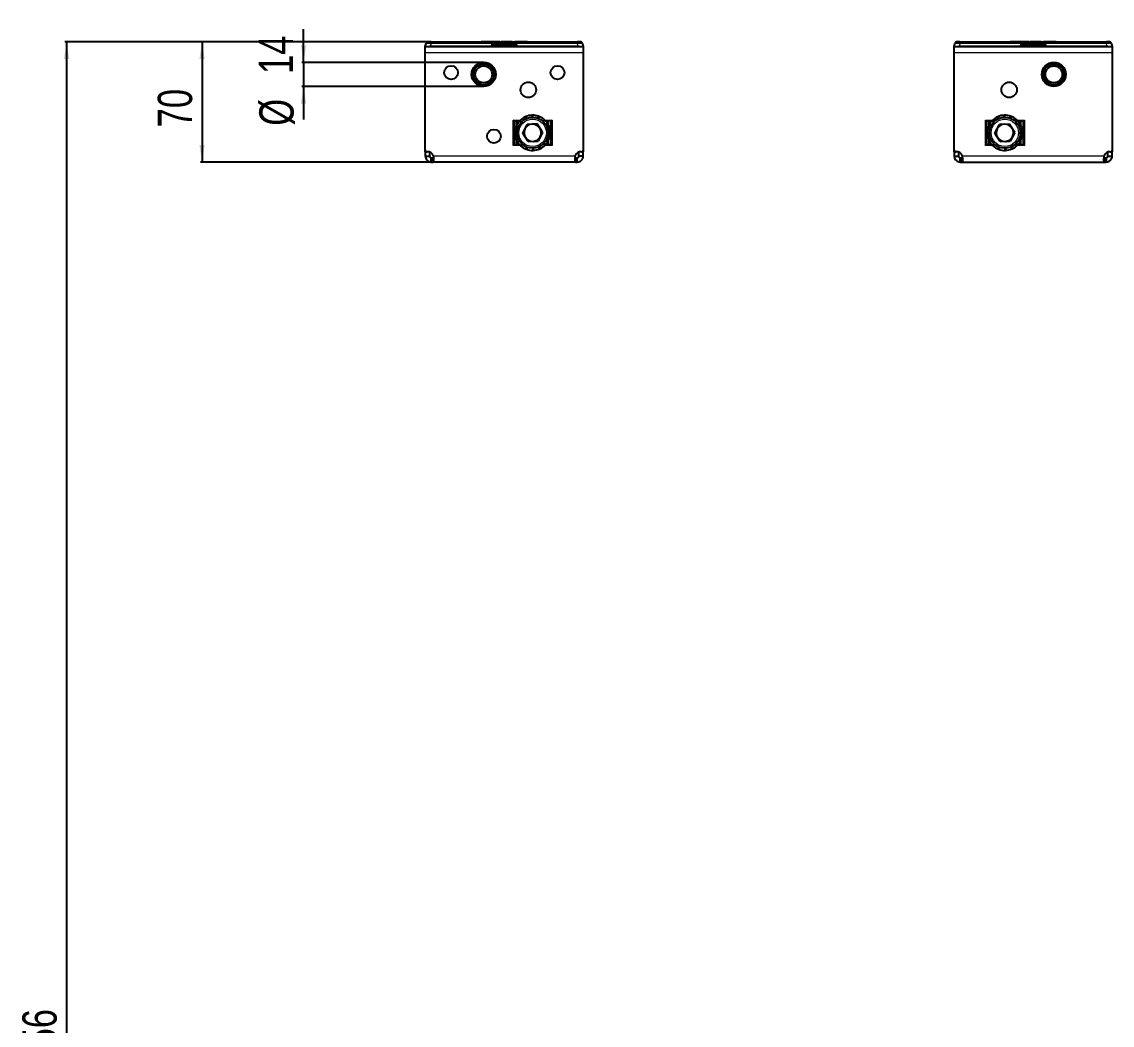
# Model space of a CAD drawing. Header units: millimetres. Extents: x 535 to 4200, y -1571 to 658.
# Drawn here: x 535 to 1170, y -987 to -403 of the extents above; entities that cross this region are included whole.
import ezdxf

# ---------------------------------------------------------------- set-up
doc = ezdxf.new("R2010")
doc.units = ezdxf.units.MM
doc.layers.add('FORMAT', color=7, linetype='Continuous')
doc.styles.add('SLDTEXTSTYLE0', font='TXT', dxfattribs={"width": 0.75})
doc.dimstyles.new('SLDDIMSTYLE0', dxfattribs={"dimtxt": 20, "dimasz": 10, "dimexe": 0, "dimexo": 0.0625, "dimgap": 5, "dimtad": 2, "dimdec": 1, "dimrnd": 1e-09, "dimzin": 12, "dimdsep": 46, "dimtxsty": 'SLDTEXTSTYLE0', "dimsah": 1, "dimcen": 0.09, "dimadec": 0, "dimazin": 3, "dimtfac": 1, "dimtofl": 0, "dimtmove": 0, "dimatfit": 3, "dimfxl": 0, "dimfrac": 2, "dimtolj": 1, "dimtzin": 12, "dimarcsym": 0})
doc.dimstyles.new('SLDDIMSTYLE1', dxfattribs={"dimtxt": 20, "dimasz": 10, "dimexe": 0, "dimexo": 0.0625, "dimgap": 5, "dimtad": 2, "dimdec": 1, "dimrnd": 1e-09, "dimzin": 12, "dimdsep": 46, "dimtxsty": 'SLDTEXTSTYLE0', "dimsah": 1, "dimcen": 0.09, "dimadec": 0, "dimazin": 3, "dimtfac": 1, "dimtmove": 0, "dimatfit": 0, "dimfxl": 0, "dimfrac": 2, "dimtolj": 1, "dimtzin": 12, "dimarcsym": 0})

# ---------------------------------------------------------------- blocks, each defined once
blk = doc.blocks.new('_D_6')
at = {"layer": 'FORMAT'}
for p, q in [((772.3, -414.72), (639.41, -414.72)), ((640.41, -414.72), (640.41, -484.72)), ((774.99, -484.72), (639.41, -484.72))]:
    blk.add_line(p, q, dxfattribs=at)
for points in [[(640.41, -414.72), (638.87, -424.72), (641.94, -424.72)], [(640.41, -484.72), (641.94, -474.72), (638.87, -474.72)]]:
    blk.add_solid(points, dxfattribs=at)
at = {"layer": 'FORMAT', "insert": (614.62, -464.5), "char_height": 20, "attachment_point": 1, "rotation": 90, "style": 'SLDTEXTSTYLE0'}
blk.add_mtext('70', dxfattribs=at)
blk = doc.blocks.new('_D_7')
at = {"layer": 'FORMAT'}
for p, q in [((772.3, -414.72), (560.52, -414.72)), ((561.52, -414.72), (561.52, -1570.72)), ((772.3, -1570.72), (560.52, -1570.72))]:
    blk.add_line(p, q, dxfattribs=at)
for points in [[(561.52, -414.72), (559.98, -424.72), (563.06, -424.72)], [(561.52, -1570.72), (563.06, -1560.72), (559.98, -1560.72)]]:
    blk.add_solid(points, dxfattribs=at)
at = {"layer": 'FORMAT', "insert": (535.74, -1022.28), "char_height": 20, "attachment_point": 1, "rotation": 90, "style": 'SLDTEXTSTYLE0'}
blk.add_mtext('1156', dxfattribs=at)
blk = doc.blocks.new('_D_8')
at = {"layer": 'FORMAT'}
for p, q in [((699.53, -426.72), (699.53, -407.49)), ((804.4, -426.72), (698.53, -426.72)), ((699.53, -426.72), (699.53, -440.72)), ((804.4, -440.72), (698.53, -440.72)), ((699.53, -440.72), (699.53, -459.95))]:
    blk.add_line(p, q, dxfattribs=at)
for points in [[(699.53, -426.72), (701.07, -416.72), (697.99, -416.72)], [(699.53, -440.72), (697.99, -450.72), (701.07, -450.72)]]:
    blk.add_solid(points, dxfattribs=at)
at = {"layer": 'FORMAT', "char_height": 20, "attachment_point": 1, "rotation": 90, "style": 'SLDTEXTSTYLE0'}
for s, insert in [('14', (673.44, -433.42)), ('%%c', (673.75, -463.58))]:
    blk.add_mtext(s, dxfattribs=dict(at, insert=insert))

msp = doc.modelspace()

# ---------------------------------------------------------------- linework, layer by layer
at = {"color": 7, "linetype": 'Continuous', "lineweight": 25}
for p, q in [((770.41, -417.52), (770.86, -415.83)), ((770.41, -417.72), (770.41, -417.52)), ((770.41, -421.22), (770.41, -417.72)), ((862.41, -417.72), (770.41, -417.72)), ((773.76, -414.72), (772.31, -414.72)), ((808.91, -417.52), (773.31, -417.52)), ((773.76, -414.72), (859.06, -414.72)), ((802.98, -414.52), (802.98, -414.72)), ((808.64, -414.52), (808.7, -414.52)), ((808.7, -414.52), (808.7, -414.72)), ((808.7, -414.52), (809.83, -414.52)), ((808.91, -417.02), (808.91, -417.52)), ((808.91, -417.72), (808.91, -417.52)), ((823.41, -416.52), (809.41, -416.52)), ((809.83, -414.52), (809.83, -414.72)), ((809.83, -414.52), (812.5, -414.52)), ((812.5, -414.52), (812.5, -414.72)), ((812.5, -414.52), (813.99, -414.52)), ((813.99, -414.52), (813.99, -414.72)), ((814.8, -414.5), (814.8, -414.72)), ((818.27, -414.52), (821.09, -414.52)), ((821.09, -414.52), (821.09, -414.72)), ((822.24, -414.52), (822.24, -414.72)), ((822.49, -414.52), (822.49, -414.72)), ((823.73, -414.52), (823.73, -414.72)), ((823.91, -417.52), (823.91, -417.02)), ((859.51, -417.52), (823.91, -417.52)), ((823.91, -417.72), (823.91, -417.52)), ((824.16, -414.52), (829.41, -414.52)), ((829.84, -414.52), (829.84, -414.72)), ((860.51, -414.72), (859.06, -414.72)), ((861.96, -415.83), (862.41, -417.52)), ((862.41, -417.52), (862.41, -417.72)), ((862.41, -417.72), (862.41, -421.22)), ((1078.41, -417.52), (1078.86, -415.83)), ((1078.41, -417.72), (1078.41, -417.52)), ((1170.41, -417.72), (1078.41, -417.72)), ((1078.41, -421.22), (1078.41, -417.72)), ((1081.76, -414.72), (1080.31, -414.72)), ((1116.91, -417.52), (1081.31, -417.52)), ((1081.76, -414.72), (1167.06, -414.72)), ((1110.98, -414.52), (1110.98, -414.72)), ((1116.64, -414.52), (1116.7, -414.52)), ((1116.7, -414.52), (1116.7, -414.72)), ((1116.7, -414.52), (1117.83, -414.52)), ((1116.91, -417.02), (1116.91, -417.52)), ((1116.91, -417.72), (1116.91, -417.52)), ((1131.41, -416.52), (1117.41, -416.52)), ((1117.83, -414.52), (1117.83, -414.72)), ((1117.83, -414.52), (1120.5, -414.52)), ((1120.5, -414.52), (1120.5, -414.72)), ((1120.5, -414.52), (1121.99, -414.52)), ((1121.99, -414.52), (1121.99, -414.72)), ((1122.8, -414.5), (1122.8, -414.72)), ((1126.27, -414.52), (1129.09, -414.52)), ((1129.09, -414.52), (1129.09, -414.72)), ((1130.24, -414.52), (1130.24, -414.72)), ((1130.49, -414.52), (1130.49, -414.72)), ((1131.73, -414.52), (1131.73, -414.72)), ((1131.91, -417.52), (1131.91, -417.02)), ((1167.51, -417.52), (1131.91, -417.52)), ((1131.91, -417.72), (1131.91, -417.52)), ((1132.16, -414.52), (1137.41, -414.52)), ((1137.84, -414.52), (1137.84, -414.72)), ((1168.51, -414.72), (1167.06, -414.72)), ((1169.96, -415.83), (1170.41, -417.52)), ((1170.41, -417.52), (1170.41, -417.72)), ((1170.41, -417.72), (1170.41, -421.22)), ((770.41, -477.82), (770.41, -421.22)), ((862.41, -421.22), (862.41, -477.82)), ((1078.41, -477.82), (1078.41, -421.22)), ((1170.41, -421.22), (1170.41, -477.82)), ((821.91, -460.72), (821.56, -460.37)), ((821.91, -460.72), (821.91, -474.72)), ((825.43, -460.72), (821.91, -460.72)), ((822.26, -461.07), (821.91, -460.72)), ((823.66, -463.31), (823.66, -461.42)), ((824.83, -461.42), (823.66, -461.42)), ((826.31, -461.6), (825.39, -460.76)), ((825.57, -460.57), (826.4, -461.51)), ((825.91, -460.97), (825.91, -461.24)), ((827.15, -468), (829.79, -462.87)), ((829.15, -459.54), (828.63, -458.41)), ((828.86, -458.31), (829.27, -459.49)), ((835.55, -462.59), (829.79, -462.87)), ((832.57, -458.73), (832.52, -457.48)), ((832.77, -457.47), (832.7, -458.72)), ((838.68, -467.44), (835.55, -462.59)), ((836.04, -459.28), (836.47, -458.11)), ((836.7, -458.2), (836.15, -459.33)), ((839.03, -461.12), (839.88, -460.2)), ((840.06, -460.37), (839.12, -461.21)), ((843.91, -460.72), (840.4, -460.72)), ((842.16, -461.42), (841, -461.42)), ((841.09, -463.96), (842.23, -463.44)), ((842.16, -463.31), (842.16, -461.42)), ((844.26, -460.37), (843.91, -460.72)), ((843.91, -460.72), (843.91, -474.72)), ((1096.56, -460.37), (1096.91, -460.72)), ((1096.91, -474.72), (1096.91, -460.72)), ((1096.91, -460.72), (1100.43, -460.72)), ((1096.91, -460.72), (1097.26, -461.07)), ((1098.66, -463.31), (1098.66, -461.42)), ((1099.83, -461.42), (1098.66, -461.42)), ((1101.31, -461.61), (1100.39, -460.76)), ((1100.56, -460.58), (1101.39, -461.52)), ((1100.91, -460.97), (1100.91, -461.24)), ((1102.14, -467.97), (1104.82, -462.85)), ((1104.15, -459.55), (1103.63, -458.41)), ((1103.86, -458.31), (1104.26, -459.49)), ((1110.58, -462.6), (1104.82, -462.85)), ((1107.57, -458.73), (1107.52, -457.48)), ((1107.77, -457.47), (1107.69, -458.72)), ((1113.68, -467.48), (1110.58, -462.6)), ((1111.03, -459.28), (1111.47, -458.11)), ((1111.7, -458.2), (1111.15, -459.32)), ((1114.03, -461.12), (1114.88, -460.2)), ((1115.06, -460.37), (1114.12, -461.2)), ((1118.91, -460.72), (1115.4, -460.72)), ((1117.16, -461.42), (1116, -461.42)), ((1116.09, -463.96), (1117.22, -463.44)), ((1117.16, -463.31), (1117.16, -461.42)), ((1118.56, -461.07), (1118.91, -460.72)), ((1118.91, -460.72), (1119.26, -460.37)), ((1118.91, -474.72), (1118.91, -460.72)), ((822.66, -467.86), (823.92, -467.94)), ((823.92, -468.06), (822.67, -468.11)), ((824.47, -464.6), (823.3, -464.16)), ((823.39, -463.93), (824.52, -464.48)), ((830.27, -472.86), (827.15, -468)), ((838.68, -467.44), (836.04, -472.58)), ((842.33, -463.67), (841.14, -464.08)), ((841.91, -467.38), (843.16, -467.33)), ((843.16, -467.58), (841.91, -467.5)), ((1097.66, -467.87), (1098.92, -467.94)), ((1098.92, -468.07), (1097.67, -468.12)), ((1099.47, -464.6), (1098.3, -464.17)), ((1098.39, -463.93), (1099.52, -464.48)), ((1105.24, -472.84), (1102.14, -467.97)), ((1113.68, -467.48), (1111.01, -472.59)), ((1117.33, -463.66), (1116.14, -464.07)), ((1116.91, -467.37), (1118.15, -467.33)), ((1118.16, -467.58), (1116.91, -467.5)), ((821.91, -474.72), (821.56, -475.07)), ((822.26, -474.37), (821.91, -474.72)), ((821.91, -474.72), (825.43, -474.72)), ((823.5, -471.77), (824.68, -471.37)), ((824.73, -471.48), (823.6, -472)), ((823.66, -474.02), (823.66, -472.14)), ((823.66, -474.02), (824.83, -474.02)), ((825.76, -475.07), (826.7, -474.24)), ((826.8, -474.32), (825.95, -475.24)), ((829.12, -477.24), (829.67, -476.12)), ((829.79, -476.16), (829.35, -477.33)), ((830.27, -472.86), (836.04, -472.58)), ((836.96, -477.14), (836.56, -475.95)), ((836.67, -475.9), (837.19, -477.04)), ((840.26, -474.87), (839.43, -473.93)), ((839.51, -473.84), (840.43, -474.69)), ((839.91, -474.47), (839.91, -474.21)), ((843.91, -474.72), (840.4, -474.72)), ((841, -474.02), (842.16, -474.02)), ((842.44, -471.51), (841.31, -470.96)), ((841.35, -470.85), (842.52, -471.28)), ((842.16, -474.02), (842.16, -472.14)), ((843.91, -474.72), (843.56, -474.37)), ((844.26, -475.07), (843.91, -474.72)), ((1096.56, -475.07), (1096.91, -474.72)), ((1096.91, -474.72), (1097.26, -474.37)), ((1100.43, -474.72), (1096.91, -474.72)), ((1098.5, -471.78), (1099.68, -471.37)), ((1099.74, -471.48), (1098.6, -472.01)), ((1098.66, -474.02), (1098.66, -472.14)), ((1098.66, -474.02), (1099.83, -474.02)), ((1100.77, -475.07), (1101.71, -474.24)), ((1101.8, -474.33), (1100.95, -475.24)), ((1104.13, -477.25), (1104.67, -476.12)), ((1104.79, -476.16), (1104.36, -477.34)), ((1105.24, -472.84), (1111.01, -472.59)), ((1111.97, -477.13), (1111.56, -475.95)), ((1111.67, -475.9), (1112.2, -477.03)), ((1115.26, -474.87), (1114.43, -473.93)), ((1114.52, -473.84), (1115.43, -474.68)), ((1114.91, -474.47), (1114.91, -474.2)), ((1115.4, -474.72), (1118.91, -474.72)), ((1116, -474.02), (1117.16, -474.02)), ((1117.44, -471.51), (1116.31, -470.96)), ((1116.35, -470.84), (1117.53, -471.28)), ((1117.16, -474.02), (1117.16, -472.14)), ((1118.56, -474.37), (1118.91, -474.72)), ((1118.91, -474.72), (1119.26, -475.07)), ((770.41, -478.72), (770.41, -477.82)), ((770.41, -478.72), (770.41, -481.22)), ((770.41, -481.22), (772.91, -481.22)), ((772.91, -478.94), (772.91, -481.22)), ((773.91, -484.72), (773.91, -482.22)), ((773.91, -482.22), (775, -482.22)), ((775, -484.72), (775, -482.22)), ((833.05, -477.97), (833.13, -476.72)), ((833.26, -476.72), (833.3, -477.96)), ((857.83, -484.72), (857.83, -482.22)), ((857.83, -482.22), (858.91, -482.22)), ((858.91, -484.72), (858.91, -482.22)), ((859.91, -481.22), (859.91, -478.94)), ((862.41, -481.22), (859.91, -481.22)), ((862.41, -477.82), (862.41, -478.72)), ((862.41, -481.22), (862.41, -478.72)), ((1078.41, -478.72), (1078.41, -477.82)), ((1078.41, -478.72), (1078.41, -481.22)), ((1078.41, -481.22), (1080.91, -481.22)), ((1080.91, -478.94), (1080.91, -481.22)), ((1081.91, -484.72), (1081.91, -482.22)), ((1081.91, -482.22), (1083, -482.22)), ((1083, -484.72), (1083, -482.22)), ((1108.06, -477.97), (1108.13, -476.72)), ((1108.26, -476.71), (1108.31, -477.96)), ((1165.83, -482.22), (1165.83, -484.72)), ((1165.83, -482.22), (1166.91, -482.22)), ((1166.91, -482.22), (1166.91, -484.72)), ((1167.91, -481.22), (1167.91, -478.94)), ((1167.91, -481.22), (1170.41, -481.22)), ((1170.41, -477.82), (1170.41, -478.72)), ((1170.41, -481.22), (1170.41, -478.72)), ((773.91, -484.72), (775, -484.72)), ((857.83, -484.72), (775, -484.72)), ((857.83, -484.72), (858.91, -484.72)), ((1081.91, -484.72), (1083, -484.72)), ((1083, -484.72), (1165.83, -484.72)), ((1165.83, -484.72), (1166.91, -484.72))]:
    msp.add_line(p, q, dxfattribs=at)
at = {"color": 8, "linetype": 'Continuous', "lineweight": 18}
for p, q in [((773.76, -415.83), (773.31, -417.52)), ((773.76, -414.72), (773.76, -415.83)), ((859.06, -415.83), (773.76, -415.83)), ((805.1, -414.52), (805.1, -414.72)), ((809.41, -417.02), (808.91, -417.02)), ((809.41, -417.02), (809.41, -416.52)), ((809.41, -417.02), (809.41, -417.72)), ((823.41, -417.02), (809.41, -417.02)), ((815.9, -414.52), (815.9, -414.72)), ((818.27, -414.52), (818.27, -414.72)), ((823.41, -417.02), (823.41, -416.52)), ((823.41, -417.72), (823.41, -417.02)), ((823.41, -417.02), (823.91, -417.02)), ((824.16, -414.52), (824.16, -414.72)), ((829.41, -414.52), (829.41, -414.72)), ((859.06, -415.83), (859.06, -414.72)), ((859.51, -417.52), (859.06, -415.83)), ((1081.76, -415.83), (1081.31, -417.52)), ((1081.76, -414.72), (1081.76, -415.83)), ((1167.06, -415.83), (1081.76, -415.83)), ((1113.1, -414.52), (1113.1, -414.72)), ((1117.41, -417.02), (1116.91, -417.02)), ((1117.41, -417.02), (1117.41, -416.52)), ((1117.41, -417.02), (1117.41, -417.72)), ((1131.41, -417.02), (1117.41, -417.02)), ((1123.9, -414.52), (1123.9, -414.72)), ((1126.27, -414.52), (1126.27, -414.72)), ((1131.41, -417.02), (1131.41, -416.52)), ((1131.41, -417.02), (1131.91, -417.02)), ((1131.41, -417.72), (1131.41, -417.02)), ((1132.16, -414.52), (1132.16, -414.72)), ((1137.41, -414.52), (1137.41, -414.72)), ((1167.06, -415.83), (1167.06, -414.72)), ((1167.51, -417.52), (1167.06, -415.83)), ((862.41, -421.22), (770.41, -421.22)), ((1170.41, -421.22), (1078.41, -421.22)), ((821.56, -475.07), (821.56, -460.37)), ((821.56, -460.37), (825.77, -460.37)), ((825.11, -461.07), (822.26, -461.07)), ((822.26, -461.07), (822.26, -474.37)), ((839.72, -460.37), (844.26, -460.37)), ((843.56, -474.37), (843.56, -460.72)), ((844.26, -460.37), (844.26, -475.07)), ((1096.56, -475.07), (1096.56, -460.37)), ((1096.56, -460.37), (1100.77, -460.37)), ((1100.11, -461.07), (1097.26, -461.07)), ((1097.26, -461.07), (1097.26, -474.37)), ((1114.72, -460.37), (1115.06, -460.37)), ((1115.06, -460.37), (1119.26, -460.37)), ((1118.56, -461.07), (1115.71, -461.07)), ((1118.56, -474.37), (1118.56, -461.07)), ((1119.26, -460.37), (1119.26, -475.07)), ((826.1, -475.07), (821.56, -475.07)), ((822.26, -474.37), (825.11, -474.37)), ((844.26, -475.07), (840.06, -475.07)), ((840.71, -474.37), (843.56, -474.37)), ((1100.77, -475.07), (1096.56, -475.07)), ((1097.26, -474.37), (1100.11, -474.37)), ((1101.11, -475.07), (1100.77, -475.07)), ((1119.26, -475.07), (1115.06, -475.07)), ((1115.71, -474.37), (1118.56, -474.37)), ((770.97, -478.72), (770.41, -478.72)), ((857.58, -481.22), (775.24, -481.22)), ((862.41, -478.72), (861.85, -478.72)), ((1078.97, -478.72), (1078.41, -478.72)), ((1165.58, -481.22), (1083.24, -481.22)), ((1170.41, -478.72), (1169.85, -478.72))]:
    msp.add_line(p, q, dxfattribs=at)
at = {"color": 7, "linetype": 'Continuous', "lineweight": 25}
for centre, radius in [((785.41, -432.72), 4), ((804.41, -433.72), 7), ((804.41, -433.72), 6.5), ((804.41, -433.72), 6), ((804.41, -433.72), 4.92), ((847.41, -432.72), 4), ((1136.41, -433.72), 7), ((1136.41, -433.72), 6.5), ((1136.41, -433.72), 6), ((1136.41, -433.72), 4.92), ((830.41, -442.72), 4.5), ((1110.41, -442.72), 4.5), ((832.91, -467.72), 9), ((1107.91, -467.72), 9), ((810.41, -469.72), 4)]:
    msp.add_circle(centre, radius, dxfattribs=at)
at = {"color": 8, "linetype": 'Continuous', "lineweight": 18}
for centre, radius in [((804.41, -433.72), 6.25), ((1136.41, -433.72), 6.25), ((832.91, -467.72), 8), ((1107.91, -467.72), 8)]:
    msp.add_circle(centre, radius, dxfattribs=at)
at = {"color": 7, "linetype": 'Continuous', "lineweight": 25}
for centre, radius, start, end in [((772.31, -416.22), 1.5, 90, 165), ((809.41, -417.02), 0.5, 90, 180), ((823.41, -417.02), 0.5, 0, 90), ((860.51, -416.22), 1.5, 15, 90), ((1080.31, -416.22), 1.5, 90, 165), ((1117.41, -417.02), 0.5, 90, 180), ((1131.41, -417.02), 0.5, 0, 90), ((1168.51, -416.22), 1.5, 15, 90), ((832.91, -467.72), 10.25, 137.18282, 158.28692), ((832.91, -467.72), 10.25, 114.68282, 135.78692), ((832.91, -467.72), 5, 92.78777, 152.78777), ((832.91, -467.72), 10.25, 92.18282, 113.28692), ((832.91, -467.72), 5, 32.78777, 92.78777), ((832.91, -467.72), 10.25, 69.68282, 90.78692), ((832.91, -467.72), 10.25, 47.18282, 68.28692), ((832.91, -467.72), 10.25, 24.68282, 45.78692), ((1107.91, -467.72), 10.25, 137.21037, 158.31447), ((1107.91, -467.72), 10.25, 114.71037, 135.81447), ((1107.91, -467.72), 5, 92.43345, 152.43345), ((1107.91, -467.72), 10.25, 92.21037, 113.31447), ((1107.91, -467.72), 5, 32.43345, 92.43345), ((1107.91, -467.72), 10.25, 69.71037, 90.81447), ((1107.91, -467.72), 10.25, 47.21037, 68.31447), ((1107.91, -467.72), 10.25, 24.71037, 45.81447), ((832.91, -467.72), 10.25, 159.68282, 180.78692), ((832.91, -467.72), 10.25, 182.18282, 203.28692), ((832.91, -467.72), 5, 152.78777, 212.78777), ((832.91, -467.72), 5, 332.78777, 32.78777), ((832.91, -467.72), 10.25, 2.18282, 23.28692), ((832.91, -467.72), 10.25, 339.68282, 0.78692), ((1107.91, -467.72), 10.25, 159.71037, 180.81447), ((1107.91, -467.72), 10.25, 182.21037, 203.31447), ((1107.91, -467.72), 5, 152.43345, 212.43345), ((1107.91, -467.72), 5, 332.43345, 32.43345), ((1107.91, -467.72), 10.25, 2.21037, 23.31447), ((1107.91, -467.72), 10.25, 339.71037, 0.81447), ((832.91, -467.72), 10.25, 204.68282, 225.78692), ((832.91, -467.72), 10.25, 227.18282, 248.28692), ((832.91, -467.72), 5, 212.78777, 272.78777), ((832.91, -467.72), 5, 272.78777, 332.78777), ((832.91, -467.72), 10.25, 294.68282, 315.78692), ((832.91, -467.72), 10.25, 317.18282, 338.28692), ((1107.91, -467.72), 10.25, 204.71037, 225.81447), ((1107.91, -467.72), 10.25, 227.21037, 248.31447), ((1107.91, -467.72), 5, 212.43345, 272.43345), ((1107.91, -467.72), 5, 272.43345, 332.43345), ((1107.91, -467.72), 10.25, 294.71037, 315.81447), ((1107.91, -467.72), 10.25, 317.21037, 338.31447), ((771.41, -477.82), 1, 180, 276.37937), ((771.91, -482.29), 3.5, 17.82529, 96.37937), ((832.91, -467.72), 10.25, 249.68282, 270.78692), ((832.91, -467.72), 10.25, 272.18282, 293.28692), ((860.91, -482.29), 3.5, 83.62063, 162.17471), ((861.41, -477.82), 1, 263.62063, 0), ((1079.41, -477.82), 1, 180, 276.37937), ((1079.91, -482.29), 3.5, 17.82529, 96.37937), ((1107.91, -467.72), 10.25, 249.71037, 270.81447), ((1107.91, -467.72), 10.25, 272.21037, 293.31447), ((1168.91, -482.29), 3.5, 83.62063, 162.17471), ((1169.41, -477.82), 1, 263.62063, 0)]:
    msp.add_arc(centre, radius, start, end, dxfattribs=at)
at = {"color": 8, "linetype": 'Continuous', "lineweight": 18}
for centre, major_axis, start_param, end_param in [((773.87, -416.22), (3, -0.38), 1.621093, 3.124852), ((858.96, -416.22), (3, 0.38), 0.016741, 1.520499), ((1081.87, -416.22), (3, -0.38), 1.621093, 3.124852), ((1166.96, -416.22), (3, 0.38), 0.016741, 1.520499)]:
    msp.add_ellipse(centre, major_axis=major_axis, ratio=0.123038, start_param=start_param, end_param=end_param, dxfattribs=at)
at = {"color": 7, "linetype": 'Continuous', "lineweight": 25}
for centre, major_axis, start_param, end_param in [((770.41, -429.11), (3.1, 11.57), 0.067037, 0.253072), ((862.41, -429.11), (-3.1, 11.57), 6.030113, 6.216148), ((1078.41, -429.11), (3.1, 11.57), 0.067037, 0.253072), ((1170.41, -429.11), (-3.1, 11.57), 6.030113, 6.216148)]:
    msp.add_ellipse(centre, major_axis=major_axis, ratio=0.250563, start_param=start_param, end_param=end_param, dxfattribs=at)
for points, knots in [([(802.98, -414.52), (803.35, -414.52), (804.04, -414.52), (804.76, -414.52), (805.1, -414.52)], [0, 0, 0, 0, 0.5368, 1, 1, 1, 1]), ([(805.1, -414.52), (805.6, -414.52), (806.53, -414.52), (807.72, -414.52), (808.45, -414.52), (808.63, -414.52), (808.64, -414.52)], [0, 0, 0, 0, 0.381983, 0.713352, 0.984017, 1, 1, 1, 1]), ([(814.82, -414.52), (814.81, -414.52), (814.78, -414.52), (814.94, -414.52), (815.31, -414.52), (815.69, -414.52), (815.9, -414.52)], [0, 0, 0, 0, 0.061615, 0.333035, 0.637399, 1, 1, 1, 1]), ([(815.9, -414.52), (816.06, -414.52), (816.42, -414.52), (817.22, -414.52), (817.85, -414.52), (818.27, -414.52)], [0, 0, 0, 0, 0.216742, 0.489643, 1, 1, 1, 1]), ([(822.49, -414.52), (822.54, -414.52), (822.65, -414.52), (822.95, -414.52), (823.24, -414.52), (823.44, -414.52), (823.51, -414.52)], [0, 0, 0, 0, 0.255277, 0.538303, 0.854078, 1, 1, 1, 1]), ([(822.67, -414.52), (822.78, -414.52), (823.02, -414.52), (823.33, -414.52), (823.5, -414.52), (823.51, -414.52)], [0, 0, 0, 0, 0.466249, 0.997338, 1, 1, 1, 1]), ([(823.73, -414.52), (823.73, -414.52), (823.75, -414.52), (823.87, -414.52), (824.01, -414.52), (824.11, -414.52), (824.16, -414.52)], [0, 0, 0, 0, 0.285248, 0.560563, 0.777151, 1, 1, 1, 1]), ([(829.41, -414.52), (829.47, -414.52), (829.6, -414.52), (829.74, -414.52), (829.82, -414.52), (829.83, -414.52), (829.84, -414.52)], [0, 0, 0, 0, 0.281303, 0.555629, 0.773878, 1, 1, 1, 1]), ([(1110.98, -414.52), (1111.35, -414.52), (1112.04, -414.52), (1112.76, -414.52), (1113.1, -414.52)], [0, 0, 0, 0, 0.5368, 1, 1, 1, 1]), ([(1113.1, -414.52), (1113.6, -414.52), (1114.53, -414.52), (1115.72, -414.52), (1116.45, -414.52), (1116.63, -414.52), (1116.64, -414.52)], [0, 0, 0, 0, 0.381983, 0.713352, 0.984017, 1, 1, 1, 1]), ([(1122.82, -414.52), (1122.81, -414.52), (1122.78, -414.52), (1122.94, -414.52), (1123.31, -414.52), (1123.69, -414.52), (1123.9, -414.52)], [0, 0, 0, 0, 0.061615, 0.333035, 0.637399, 1, 1, 1, 1]), ([(1123.9, -414.52), (1124.06, -414.52), (1124.42, -414.52), (1125.22, -414.52), (1125.85, -414.52), (1126.27, -414.52)], [0, 0, 0, 0, 0.216742, 0.489643, 1, 1, 1, 1]), ([(1130.49, -414.52), (1130.54, -414.52), (1130.65, -414.52), (1130.95, -414.52), (1131.24, -414.52), (1131.44, -414.52), (1131.51, -414.52)], [0, 0, 0, 0, 0.255277, 0.538303, 0.854078, 1, 1, 1, 1]), ([(1130.67, -414.52), (1130.78, -414.52), (1131.02, -414.52), (1131.33, -414.52), (1131.5, -414.52), (1131.51, -414.52)], [0, 0, 0, 0, 0.466249, 0.997338, 1, 1, 1, 1]), ([(1131.73, -414.52), (1131.73, -414.52), (1131.75, -414.52), (1131.87, -414.52), (1132.01, -414.52), (1132.11, -414.52), (1132.16, -414.52)], [0, 0, 0, 0, 0.285248, 0.560563, 0.777151, 1, 1, 1, 1]), ([(1137.41, -414.52), (1137.47, -414.52), (1137.6, -414.52), (1137.74, -414.52), (1137.82, -414.52), (1137.83, -414.52), (1137.84, -414.52)], [0, 0, 0, 0, 0.281303, 0.555629, 0.773878, 1, 1, 1, 1]), ([(825.39, -460.76), (825.42, -460.72), (825.46, -460.68), (825.52, -460.62), (825.55, -460.59), (825.57, -460.57)], [0, 0, 0, 0, 0.499981, 0.749988, 1, 1, 1, 1]), ([(828.63, -458.41), (828.67, -458.39), (828.73, -458.36), (828.8, -458.33), (828.84, -458.31), (828.86, -458.31)], [0, 0, 0, 0, 0.499981, 0.749988, 1, 1, 1, 1]), ([(832.52, -457.48), (832.56, -457.48), (832.63, -457.48), (832.71, -457.47), (832.75, -457.47), (832.77, -457.47)], [0, 0, 0, 0, 0.499981, 0.749988, 1, 1, 1, 1]), ([(836.47, -458.11), (836.51, -458.12), (836.57, -458.15), (836.65, -458.18), (836.69, -458.19), (836.7, -458.2)], [0, 0, 0, 0, 0.499981, 0.749988, 1, 1, 1, 1]), ([(839.88, -460.2), (839.91, -460.23), (839.96, -460.27), (840.02, -460.33), (840.05, -460.36), (840.06, -460.37)], [0, 0, 0, 0, 0.499981, 0.749988, 1, 1, 1, 1]), ([(842.23, -463.44), (842.24, -463.48), (842.27, -463.54), (842.3, -463.61), (842.32, -463.65), (842.33, -463.67)], [0, 0, 0, 0, 0.499981, 0.749988, 1, 1, 1, 1]), ([(1100.39, -460.76), (1100.42, -460.73), (1100.46, -460.68), (1100.52, -460.62), (1100.55, -460.59), (1100.56, -460.58)], [0, 0, 0, 0, 0.499981, 0.749988, 1, 1, 1, 1]), ([(1103.63, -458.41), (1103.67, -458.39), (1103.72, -458.37), (1103.8, -458.33), (1103.84, -458.32), (1103.86, -458.31)], [0, 0, 0, 0, 0.499981, 0.749988, 1, 1, 1, 1]), ([(1107.52, -457.48), (1107.56, -457.48), (1107.62, -457.48), (1107.7, -457.47), (1107.75, -457.47), (1107.77, -457.47)], [0, 0, 0, 0, 0.4999808, 0.7499881, 1, 1, 1, 1]), ([(1111.47, -458.11), (1111.51, -458.12), (1111.56, -458.14), (1111.64, -458.17), (1111.68, -458.19), (1111.7, -458.2)], [0, 0, 0, 0, 0.499981, 0.749988, 1, 1, 1, 1]), ([(1114.88, -460.2), (1114.91, -460.23), (1114.95, -460.27), (1115.01, -460.33), (1115.04, -460.36), (1115.06, -460.37)], [0, 0, 0, 0, 0.499981, 0.749988, 1, 1, 1, 1]), ([(1117.22, -463.44), (1117.24, -463.47), (1117.27, -463.53), (1117.3, -463.61), (1117.32, -463.65), (1117.33, -463.66)], [0, 0, 0, 0, 0.499981, 0.749988, 1, 1, 1, 1]), ([(822.67, -468.11), (822.67, -468.07), (822.67, -468.01), (822.66, -467.92), (822.66, -467.88), (822.66, -467.86)], [0, 0, 0, 0, 0.499981, 0.749988, 1, 1, 1, 1]), ([(823.3, -464.16), (823.31, -464.12), (823.34, -464.07), (823.37, -463.99), (823.38, -463.95), (823.39, -463.93)], [0, 0, 0, 0, 0.499981, 0.749988, 1, 1, 1, 1]), ([(843.16, -467.33), (843.16, -467.37), (843.16, -467.44), (843.16, -467.52), (843.16, -467.56), (843.16, -467.58)], [0, 0, 0, 0, 0.499981, 0.749988, 1, 1, 1, 1]), ([(1097.67, -468.12), (1097.67, -468.08), (1097.67, -468.01), (1097.66, -467.93), (1097.66, -467.89), (1097.66, -467.87)], [0, 0, 0, 0, 0.4999808, 0.7499881, 1, 1, 1, 1]), ([(1098.3, -464.17), (1098.31, -464.13), (1098.33, -464.07), (1098.37, -463.99), (1098.38, -463.95), (1098.39, -463.93)], [0, 0, 0, 0, 0.4999808, 0.7499881, 1, 1, 1, 1]), ([(1118.15, -467.33), (1118.16, -467.37), (1118.16, -467.43), (1118.16, -467.51), (1118.16, -467.56), (1118.16, -467.58)], [0, 0, 0, 0, 0.4999808, 0.7499881, 1, 1, 1, 1]), ([(823.6, -472), (823.58, -471.96), (823.56, -471.91), (823.52, -471.83), (823.51, -471.79), (823.5, -471.77)], [0, 0, 0, 0, 0.4999808, 0.7499881, 1, 1, 1, 1]), ([(825.95, -475.24), (825.92, -475.21), (825.87, -475.17), (825.81, -475.11), (825.78, -475.08), (825.76, -475.07)], [0, 0, 0, 0, 0.499981, 0.749988, 1, 1, 1, 1]), ([(840.43, -474.69), (840.4, -474.72), (840.36, -474.76), (840.3, -474.82), (840.27, -474.85), (840.26, -474.87)], [0, 0, 0, 0, 0.499981, 0.749988, 1, 1, 1, 1]), ([(842.52, -471.28), (842.51, -471.32), (842.49, -471.38), (842.46, -471.46), (842.44, -471.49), (842.44, -471.51)], [0, 0, 0, 0, 0.499981, 0.749988, 1, 1, 1, 1]), ([(1098.6, -472.01), (1098.58, -471.97), (1098.56, -471.91), (1098.52, -471.84), (1098.51, -471.8), (1098.5, -471.78)], [0, 0, 0, 0, 0.499981, 0.749988, 1, 1, 1, 1]), ([(1100.95, -475.24), (1100.92, -475.22), (1100.87, -475.17), (1100.81, -475.12), (1100.78, -475.09), (1100.77, -475.07)], [0, 0, 0, 0, 0.499981, 0.749988, 1, 1, 1, 1]), ([(1115.43, -474.68), (1115.41, -474.71), (1115.36, -474.76), (1115.31, -474.82), (1115.28, -474.85), (1115.26, -474.87)], [0, 0, 0, 0, 0.4999808, 0.7499881, 1, 1, 1, 1]), ([(1117.53, -471.28), (1117.51, -471.31), (1117.49, -471.37), (1117.46, -471.45), (1117.44, -471.49), (1117.44, -471.51)], [0, 0, 0, 0, 0.499981, 0.749988, 1, 1, 1, 1]), ([(770.41, -481.22), (770.44, -481.54), (770.48, -482.13), (770.88, -483.07), (771.6, -483.94), (772.69, -484.6), (773.5, -484.68), (773.91, -484.72)], [0, 0, 0, 0, 0.17084, 0.319217, 0.548103, 0.767822, 1, 1, 1, 1]), ([(772.91, -481.22), (772.92, -481.31), (772.93, -481.48), (773.03, -481.7), (773.14, -481.87), (773.27, -482), (773.41, -482.09), (773.64, -482.2), (773.8, -482.21), (773.91, -482.22)], [0, 0, 0, 0, 0.154359, 0.287283, 0.400435, 0.496544, 0.604314, 0.723151, 1, 1, 1, 1]), ([(775, -484.72), (775.05, -484.7), (775.15, -484.67), (775.3, -484.39), (775.4, -483.93), (775.42, -483.3), (775.4, -482.68), (775.34, -481.98), (775.28, -481.48), (775.24, -481.22)], [0, 0, 0, 0, 0.144067, 0.271276, 0.474907, 0.597997, 0.726338, 0.860245, 1, 1, 1, 1]), ([(829.35, -477.33), (829.31, -477.32), (829.26, -477.3), (829.18, -477.27), (829.14, -477.25), (829.12, -477.24)], [0, 0, 0, 0, 0.499981, 0.749988, 1, 1, 1, 1]), ([(833.3, -477.96), (833.26, -477.97), (833.2, -477.97), (833.12, -477.97), (833.07, -477.97), (833.05, -477.97)], [0, 0, 0, 0, 0.499981, 0.749988, 1, 1, 1, 1]), ([(837.19, -477.04), (837.16, -477.05), (837.1, -477.08), (837.02, -477.11), (836.98, -477.13), (836.96, -477.14)], [0, 0, 0, 0, 0.499981, 0.749988, 1, 1, 1, 1]), ([(857.58, -481.22), (857.55, -481.52), (857.49, -482.07), (857.43, -482.97), (857.4, -483.85), (857.54, -484.58), (857.73, -484.67), (857.83, -484.72)], [0, 0, 0, 0, 0.16069, 0.301312, 0.521951, 0.753573, 1, 1, 1, 1]), ([(858.91, -482.22), (859.04, -482.21), (859.25, -482.19), (859.52, -482.03), (859.7, -481.85), (859.82, -481.67), (859.9, -481.45), (859.91, -481.3), (859.91, -481.22)], [0, 0, 0, 0, 0.296302, 0.497469, 0.6154973, 0.73607, 0.8631142, 1, 1, 1, 1]), ([(858.91, -484.72), (859.37, -484.67), (860.17, -484.58), (861.08, -484.01), (861.67, -483.41), (862.08, -482.78), (862.36, -482.04), (862.39, -481.5), (862.41, -481.22)], [0, 0, 0, 0, 0.254149, 0.448213, 0.574908, 0.708872, 0.850468, 1, 1, 1, 1]), ([(1078.41, -481.22), (1078.44, -481.54), (1078.48, -482.13), (1078.88, -483.07), (1079.6, -483.94), (1080.69, -484.6), (1081.5, -484.68), (1081.91, -484.72)], [0, 0, 0, 0, 0.17084, 0.319217, 0.548103, 0.767822, 1, 1, 1, 1]), ([(1080.91, -481.22), (1080.92, -481.31), (1080.93, -481.48), (1081.03, -481.7), (1081.14, -481.87), (1081.27, -482), (1081.41, -482.09), (1081.64, -482.2), (1081.8, -482.21), (1081.91, -482.22)], [0, 0, 0, 0, 0.154359, 0.287283, 0.400435, 0.496544, 0.604314, 0.723151, 1, 1, 1, 1]), ([(1083, -484.72), (1083.05, -484.7), (1083.15, -484.67), (1083.3, -484.39), (1083.4, -483.93), (1083.42, -483.3), (1083.4, -482.68), (1083.34, -481.98), (1083.28, -481.48), (1083.24, -481.22)], [0, 0, 0, 0, 0.144067, 0.271276, 0.474907, 0.597997, 0.726338, 0.860245, 1, 1, 1, 1]), ([(1104.36, -477.34), (1104.32, -477.32), (1104.26, -477.3), (1104.18, -477.27), (1104.14, -477.25), (1104.13, -477.25)], [0, 0, 0, 0, 0.499981, 0.749988, 1, 1, 1, 1]), ([(1108.31, -477.96), (1108.27, -477.97), (1108.2, -477.97), (1108.12, -477.97), (1108.08, -477.97), (1108.06, -477.97)], [0, 0, 0, 0, 0.499981, 0.749988, 1, 1, 1, 1]), ([(1112.2, -477.03), (1112.16, -477.05), (1112.1, -477.08), (1112.03, -477.11), (1111.99, -477.13), (1111.97, -477.13)], [0, 0, 0, 0, 0.499981, 0.749988, 1, 1, 1, 1]), ([(1165.58, -481.22), (1165.55, -481.52), (1165.49, -482.07), (1165.43, -482.97), (1165.4, -483.85), (1165.54, -484.58), (1165.73, -484.67), (1165.83, -484.72)], [0, 0, 0, 0, 0.16069, 0.301312, 0.521951, 0.753573, 1, 1, 1, 1]), ([(1166.91, -482.22), (1167.04, -482.21), (1167.25, -482.19), (1167.52, -482.03), (1167.7, -481.85), (1167.82, -481.67), (1167.9, -481.45), (1167.91, -481.3), (1167.91, -481.22)], [0, 0, 0, 0, 0.296302, 0.497469, 0.615497, 0.73607, 0.863114, 1, 1, 1, 1]), ([(1166.91, -484.72), (1167.37, -484.67), (1168.17, -484.58), (1169.08, -484.01), (1169.67, -483.41), (1170.08, -482.78), (1170.36, -482.04), (1170.39, -481.5), (1170.41, -481.22)], [0, 0, 0, 0, 0.2541487, 0.4482127, 0.5749082, 0.7088724, 0.8504677, 1, 1, 1, 1])]:
    msp.add_open_spline(points, degree=3, knots=knots, dxfattribs=at)
at = {"color": 8, "linetype": 'Continuous', "lineweight": 18}
for points, knots in [([(825.91, -460.97), (825.91, -460.97), (825.91, -460.97), (825.89, -460.98), (825.85, -461), (825.8, -461.02), (825.74, -461.04), (825.66, -461.06), (825.6, -461.07), (825.56, -461.07)], [0, 0, 0, 0, 0.114765, 0.239215, 0.374136, 0.520145, 0.663765, 0.791408, 1, 1, 1, 1]), ([(1100.56, -461.07), (1100.6, -461.07), (1100.66, -461.06), (1100.74, -461.04), (1100.8, -461.02), (1100.85, -461), (1100.89, -460.98), (1100.91, -460.97), (1100.91, -460.97), (1100.91, -460.97)], [0, 0, 0, 0, 0.208592, 0.336235, 0.479855, 0.625864, 0.760785, 0.885235, 1, 1, 1, 1]), ([(840.26, -474.37), (840.22, -474.37), (840.16, -474.38), (840.08, -474.4), (840.02, -474.42), (839.97, -474.44), (839.94, -474.46), (839.92, -474.47), (839.91, -474.47), (839.91, -474.47)], [0, 0, 0, 0, 0.208592, 0.336235, 0.479855, 0.625864, 0.760785, 0.885235, 1, 1, 1, 1]), ([(1114.91, -474.47), (1114.91, -474.47), (1114.92, -474.47), (1114.94, -474.46), (1114.97, -474.44), (1115.02, -474.42), (1115.08, -474.4), (1115.16, -474.38), (1115.22, -474.37), (1115.26, -474.37)], [0, 0, 0, 0, 0.114765, 0.239215, 0.374136, 0.520145, 0.663765, 0.791408, 1, 1, 1, 1])]:
    msp.add_open_spline(points, degree=3, knots=knots, dxfattribs=at)

# ---------------------------------------------------------------- dimensions: what is measured, and where the dimension line sits
at = {"layer": 'FORMAT'}
dim = msp.add_linear_dim(base=(699.53, -440.72), p1=(804.41, -426.72), p2=(804.41, -440.72), angle=90, text='%%c<>', dimstyle='SLDDIMSTYLE1', dxfattribs=at)
dim.commit()
dim.dimension.update_dxf_attribs({"geometry": '_D_8', "text_midpoint": (699.53, -433.72), "dimtype": 160})
for base, p2, picture, middle in [((561.52, -1570.72), (772.31, -1570.72), '_D_7', (561.52, -992.72)), ((640.41, -484.72), (775, -484.72), '_D_6', (640.41, -449.72))]:
    dim = msp.add_linear_dim(base=base, p1=(772.31, -414.72), p2=p2, angle=90, dimstyle='SLDDIMSTYLE0', dxfattribs=at)
    dim.commit()
    dim.dimension.update_dxf_attribs({"geometry": picture, "text_midpoint": middle, "dimtype": 160})

doc.saveas('drawing.dxf')
